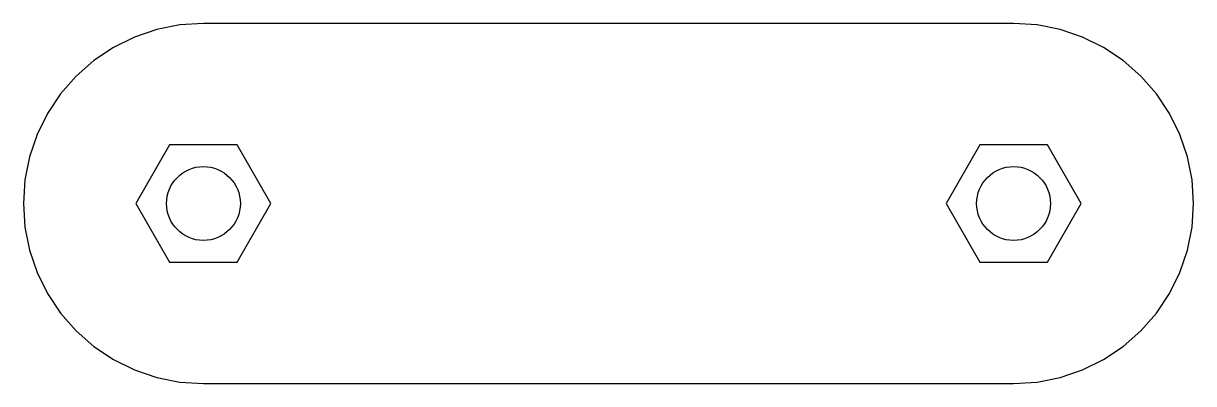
# Model space of a CAD drawing. Header units: millimetres. Extents: x -20 to 110, y -20 to 20.
import ezdxf

# ---------------------------------------------------------------- set-up
doc = ezdxf.new("R2010")
doc.units = ezdxf.units.MM

msp = doc.modelspace()

# ---------------------------------------------------------------- linework, layer by layer
at = {"layer": 'CUT'}
for p, q in [((-2.611, 19.829), (-5.176, 19.319)), ((0, 20), (-2.611, 19.829)), ((90, 20), (0, 20)), ((92.611, 19.829), (90, 20)), ((95.176, 19.319), (92.611, 19.829)), ((-7.654, 18.478), (-10, 17.32)), ((-5.176, 19.319), (-7.654, 18.478)), ((97.654, 18.478), (95.176, 19.319)), ((100, 17.32), (97.654, 18.478)), ((-10, 17.32), (-12.175, 15.867)), ((102.175, 15.867), (100, 17.32)), ((-12.175, 15.867), (-14.142, 14.142)), ((104.142, 14.142), (102.175, 15.867)), ((-14.142, 14.142), (-15.867, 12.175)), ((105.867, 12.175), (104.142, 14.142)), ((-15.867, 12.175), (-17.32, 10)), ((107.32, 10), (105.867, 12.175)), ((-17.32, 10), (-18.478, 7.654)), ((108.478, 7.654), (107.32, 10)), ((-18.478, 7.654), (-19.319, 5.176)), ((109.319, 5.176), (108.478, 7.654)), ((-19.319, 5.176), (-19.829, 2.611)), ((109.829, 2.611), (109.319, 5.176)), ((-19.829, 2.611), (-20, 0)), ((110, 0), (109.829, 2.611)), ((-20, 0), (-19.829, -2.611)), ((109.829, -2.611), (110, 0)), ((-19.829, -2.611), (-19.319, -5.176)), ((109.319, -5.176), (109.829, -2.611)), ((-19.319, -5.176), (-18.478, -7.654)), ((108.478, -7.654), (109.319, -5.176)), ((-18.478, -7.654), (-17.32, -10)), ((107.32, -10), (108.478, -7.654)), ((-17.32, -10), (-15.867, -12.175)), ((105.867, -12.175), (107.32, -10)), ((-15.867, -12.175), (-14.142, -14.142)), ((104.142, -14.142), (105.867, -12.175)), ((-14.142, -14.142), (-12.175, -15.867)), ((102.175, -15.867), (104.142, -14.142)), ((-12.175, -15.867), (-10, -17.32)), ((100, -17.32), (102.175, -15.867)), ((-10, -17.32), (-7.654, -18.478)), ((97.654, -18.478), (100, -17.32)), ((-7.654, -18.478), (-5.176, -19.319)), ((-5.176, -19.319), (-2.611, -19.829)), ((92.611, -19.829), (95.176, -19.319)), ((95.176, -19.319), (97.654, -18.478)), ((-2.611, -19.829), (0, -20)), ((0, -20), (90, -20)), ((90, -20), (92.611, -19.829))]:
    msp.add_line(p, q, dxfattribs=at)
for centre in [(0, 0), (90, 0)]:
    msp.add_circle(centre, 4.1, dxfattribs=at)
at = {"layer": 'HEX-INNER-LAYER'}
for p, q in [((86.247, 6.5), (82.494, 0)), ((93.753, 6.5), (86.247, 6.5)), ((97.506, 0), (93.753, 6.5)), ((82.494, 0), (86.247, -6.5)), ((93.753, -6.5), (97.506, 0)), ((86.247, -6.5), (93.753, -6.5))]:
    msp.add_line(p, q, dxfattribs=at)
at = {"layer": 'HEX-OUTER-LAYER'}
for p, q in [((-3.753, 6.5), (-7.506, 0)), ((3.753, 6.5), (-3.753, 6.5)), ((7.506, 0), (3.753, 6.5)), ((-7.506, 0), (-3.753, -6.5)), ((3.753, -6.5), (7.506, 0)), ((-3.753, -6.5), (3.753, -6.5))]:
    msp.add_line(p, q, dxfattribs=at)

doc.saveas('drawing.dxf')
